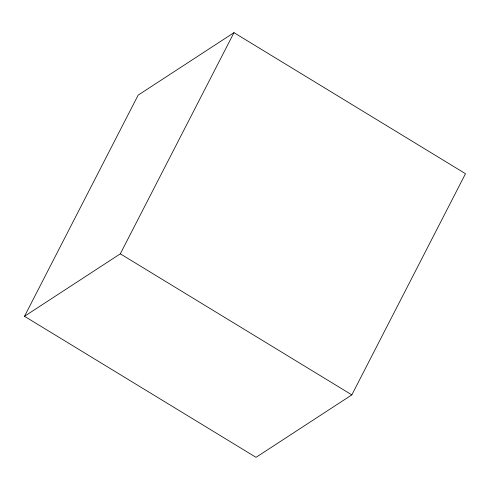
<?xml version="1.0" encoding="UTF-8"?>
<svg xmlns="http://www.w3.org/2000/svg" width="490" height="490" viewBox="0 0 490 490"><rect width="100%" height="100%" fill="white"/><g stroke="black" fill="none" stroke-linecap="round" stroke-linejoin="round"><path stroke-width="0.73" d="M24.5 316.295L138.162 95.127L233.981 32.659L465.5 173.705L351.838 394.873L256.019 457.341L24.5 316.295L120.313 253.826L233.981 32.659M120.313 253.826L351.838 394.873"/></g></svg>
